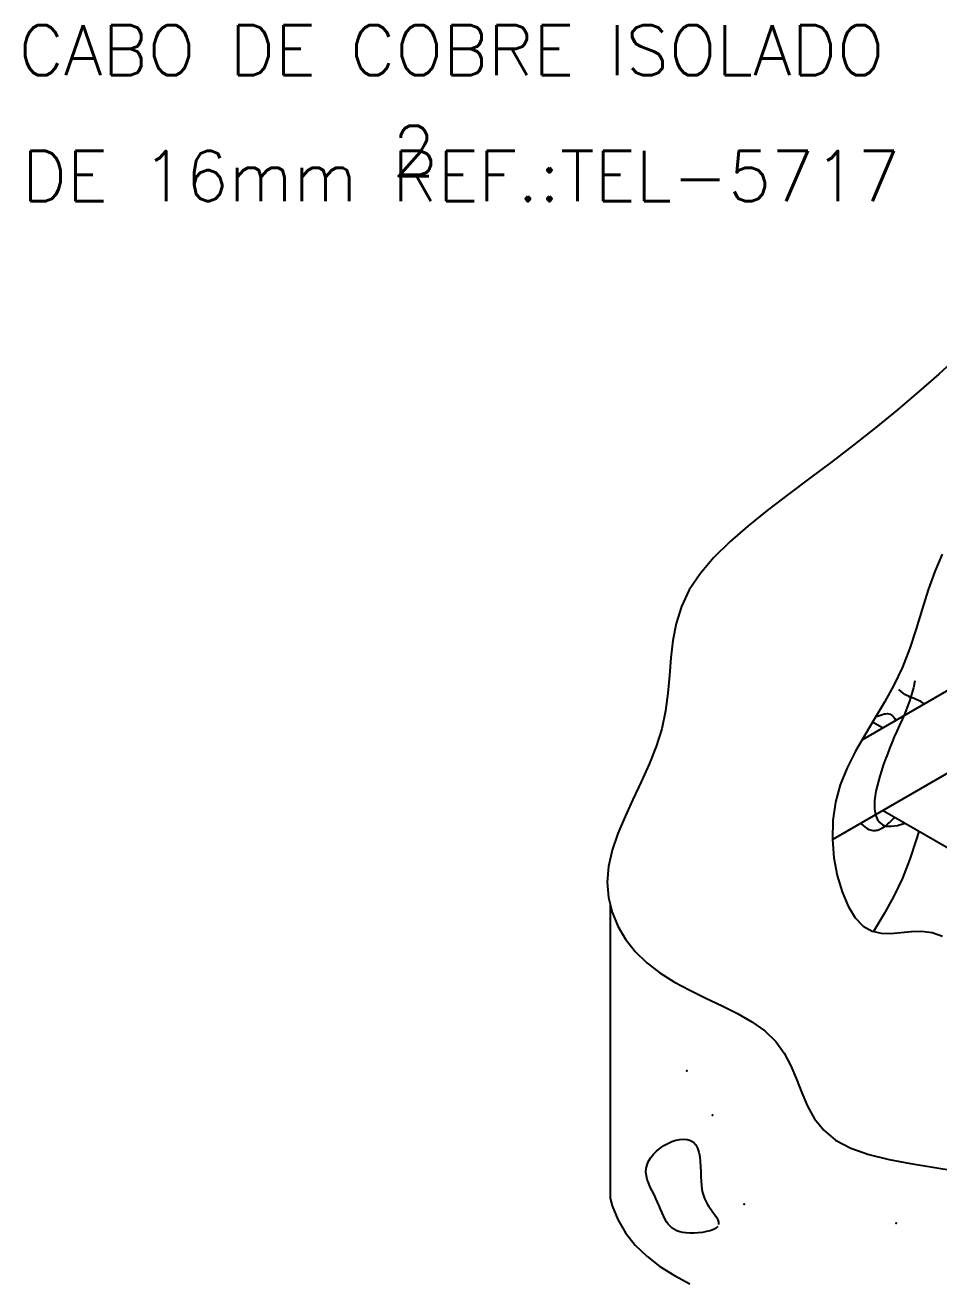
# Model space of a CAD drawing. Header units: millimetres. Extents: x -6665.9 to -6650.8, y -4500.6 to -4489.7.
# Drawn here: x -6665.923 to -6662.285, y -4496.856 to -4491.873 of the extents above; entities that cross this region are included whole.
import ezdxf
from ezdxf.enums import TextEntityAlignment as Align

# ---------------------------------------------------------------- set-up
doc = ezdxf.new("R2010")
doc.units = ezdxf.units.MM
doc.header["$LTSCALE"] = 10
doc.layers.add('Termotécnica', color=7, linetype='Continuous')
doc.styles.add('r80', font='romans.shx')

msp = doc.modelspace()

# ---------------------------------------------------------------- linework, layer by layer
at = {"layer": 'Termotécnica', "color": 1}
for p, q in [((-6662.5912, -4494.718), (-6660.502, -4493.5118)), ((-6662.7092, -4495.115), (-6660.37, -4493.7645)), ((-6662.5091, -4494.6706), (-6662.5492, -4494.6474)), ((-6661.9077, -4495.3467), (-6662.5091, -4494.9995))]:
    msp.add_line(p, q, dxfattribs=at)
at = {"layer": 'Termotécnica', "color": 2}
msp.add_line((-6663.5937, -4495.3737), (-6663.5937, -4496.542), dxfattribs=at)
for points in [[(-6662.2072, -4493.1906), (-6662.2854, -4493.2623), (-6662.3668, -4493.3338), (-6662.4507, -4493.4047), (-6662.5366, -4493.4748), (-6662.6238, -4493.5438), (-6662.7116, -4493.6113), (-6662.7993, -4493.6771), (-6662.8854, -4493.7416), (-6662.9682, -4493.805), (-6663.0463, -4493.868), (-6663.118, -4493.9307), (-6663.1818, -4493.9936), (-6663.2359, -4494.0572), (-6663.2789, -4494.1218), (-6663.3099, -4494.1877), (-6663.3306, -4494.2549), (-6663.3439, -4494.3231), (-6663.3522, -4494.3922), (-6663.3582, -4494.4621), (-6663.3646, -4494.5324), (-6663.3738, -4494.6031), (-6663.3886, -4494.674), (-6663.4107, -4494.7449), (-6663.4387, -4494.8155), (-6663.4702, -4494.8857), (-6663.503, -4494.9553), (-6663.5347, -4495.0239), (-6663.5631, -4495.0915), (-6663.5857, -4495.1577), (-6663.6004, -4495.2224), (-6663.6053, -4495.2853), (-6663.6004, -4495.346), (-6663.5863, -4495.4043), (-6663.5635, -4495.4597), (-6663.5326, -4495.5119), (-6663.494, -4495.5606), (-6663.4484, -4495.6054), (-6663.3962, -4495.646), (-6663.3382, -4495.6822), (-6663.2762, -4495.7151), (-6663.2123, -4495.7461), (-6663.1485, -4495.7764), (-6663.0867, -4495.8075), (-6663.0292, -4495.8406), (-6662.9779, -4495.8771), (-6662.9348, -4495.9183), (-6662.9011, -4495.9649), (-6662.8747, -4496.0159), (-6662.8524, -4496.0693), (-6662.8312, -4496.1234), (-6662.8081, -4496.1765), (-6662.78, -4496.2267), (-6662.7438, -4496.2724), (-6662.6965, -4496.3116), (-6662.636, -4496.3432), (-6662.5641, -4496.3683), (-6662.4838, -4496.3882), (-6662.3977, -4496.4047), (-6662.3089, -4496.4193), (-6662.22, -4496.4334)], [(-6662.2723, -4493.9793), (-6662.3019, -4494.0479), (-6662.3277, -4494.1215), (-6662.3516, -4494.1982), (-6662.3755, -4494.2762), (-6662.4012, -4494.3536), (-6662.4305, -4494.4288), (-6662.4646, -4494.5002), (-6662.5022, -4494.5684), (-6662.5414, -4494.6345), (-6662.5805, -4494.6994), (-6662.6175, -4494.764), (-6662.6505, -4494.8294), (-6662.6777, -4494.8967), (-6662.6972, -4494.9666), (-6662.7076, -4495.0398), (-6662.7092, -4495.1144), (-6662.7031, -4495.188), (-6662.69, -4495.2583), (-6662.6708, -4495.3231), (-6662.6466, -4495.3798), (-6662.618, -4495.4263), (-6662.5861, -4495.46), (-6662.5515, -4495.4798), (-6662.5149, -4495.4882), (-6662.4764, -4495.4887), (-6662.4366, -4495.485), (-6662.3957, -4495.4807), (-6662.3542, -4495.4794), (-6662.3123, -4495.4847), (-6662.2705, -4495.5)], [(-6662.535, -4494.6256), (-6662.5262, -4494.6224), (-6662.5179, -4494.6195), (-6662.5102, -4494.6172), (-6662.5031, -4494.6154), (-6662.4964, -4494.6143), (-6662.4903, -4494.6139), (-6662.4846, -4494.6145), (-6662.4795, -4494.6161), (-6662.4748, -4494.6187), (-6662.4704, -4494.6223), (-6662.4662, -4494.6268), (-6662.4621, -4494.6321), (-6662.458, -4494.6381), (-6662.4566, -4494.6402)], [(-6662.597, -4495.0503), (-6662.587, -4495.0593), (-6662.5783, -4495.0662), (-6662.5707, -4495.0712), (-6662.5641, -4495.0748), (-6662.5583, -4495.077), (-6662.553, -4495.0782), (-6662.5482, -4495.0787), (-6662.5437, -4495.0787), (-6662.5392, -4495.0785), (-6662.5348, -4495.078), (-6662.5303, -4495.0772), (-6662.5257, -4495.076), (-6662.5207, -4495.0741), (-6662.5154, -4495.0717), (-6662.5097, -4495.0686), (-6662.5034, -4495.0647), (-6662.4965, -4495.0599), (-6662.4892, -4495.0542), (-6662.4816, -4495.0475), (-6662.4739, -4495.0399), (-6662.4662, -4495.0313), (-6662.4624, -4495.0264)], [(-6662.3653, -4495.0825), (-6662.3755, -4495.1159), (-6662.4012, -4495.1934), (-6662.4305, -4495.2685), (-6662.4646, -4495.34), (-6662.5022, -4495.4082), (-6662.5414, -4495.4743), (-6662.5456, -4495.4812)], [(-6663.5937, -4496.542), (-6663.5863, -4496.5726), (-6663.5635, -4496.628), (-6663.5326, -4496.6802), (-6663.494, -4496.7289), (-6663.4484, -4496.7737), (-6663.3962, -4496.8143), (-6663.3382, -4496.8505), (-6663.2762, -4496.8834)]]:
    msp.add_lwpolyline(points, dxfattribs=at)
at = {"layer": 'Termotécnica', "color": 1}
for points in [[(-6662.3813, -4494.484), (-6662.3868, -4494.5116), (-6662.3938, -4494.5382), (-6662.4021, -4494.5639), (-6662.4113, -4494.5888), (-6662.4212, -4494.6131), (-6662.4316, -4494.6369), (-6662.4421, -4494.6604), (-6662.4526, -4494.6837), (-6662.4627, -4494.7068), (-6662.4724, -4494.7299), (-6662.4817, -4494.7528), (-6662.4905, -4494.7754), (-6662.4988, -4494.7978), (-6662.5066, -4494.8197), (-6662.5138, -4494.8413), (-6662.5204, -4494.8625), (-6662.5263, -4494.8831), (-6662.5314, -4494.9031), (-6662.5357, -4494.9225), (-6662.5389, -4494.9413), (-6662.541, -4494.9593), (-6662.5418, -4494.9767), (-6662.5412, -4494.9932), (-6662.5392, -4495.0089), (-6662.5354, -4495.0236), (-6662.5295, -4495.0368), (-6662.521, -4495.0479), (-6662.5093, -4495.0563), (-6662.494, -4495.0613), (-6662.4746, -4495.0624), (-6662.4506, -4495.0588), (-6662.4214, -4495.0501)], [(-6662.3437, -4494.5751), (-6662.3475, -4494.5724), (-6662.3576, -4494.5663), (-6662.3669, -4494.5613), (-6662.3757, -4494.5573), (-6662.3839, -4494.5539), (-6662.3916, -4494.5508), (-6662.399, -4494.5479), (-6662.4062, -4494.5449), (-6662.4133, -4494.5414), (-6662.4206, -4494.5372), (-6662.428, -4494.5321), (-6662.4359, -4494.5257), (-6662.4444, -4494.5178)], [(-6663.165, -4496.6546), (-6663.1719, -4496.6614), (-6663.1822, -4496.6672), (-6663.1951, -4496.672), (-6663.21, -4496.6757), (-6663.2262, -4496.6786), (-6663.2431, -4496.6805), (-6663.2599, -4496.6815), (-6663.276, -4496.6815), (-6663.2909, -4496.6807), (-6663.3044, -4496.679), (-6663.3166, -4496.6763), (-6663.3278, -4496.6725), (-6663.3378, -4496.6677), (-6663.347, -4496.6616), (-6663.3552, -4496.6544), (-6663.3627, -4496.6459), (-6663.3694, -4496.6361), (-6663.3757, -4496.6251), (-6663.3816, -4496.6131), (-6663.3873, -4496.6003), (-6663.393, -4496.5867), (-6663.3989, -4496.5726), (-6663.4051, -4496.5581), (-6663.4118, -4496.5433), (-6663.4191, -4496.5284), (-6663.4266, -4496.5135), (-6663.4339, -4496.4985), (-6663.4404, -4496.4835), (-6663.4459, -4496.4686), (-6663.4497, -4496.4536), (-6663.4514, -4496.4387), (-6663.4506, -4496.4239), (-6663.447, -4496.4092), (-6663.4407, -4496.3947), (-6663.432, -4496.3808), (-6663.4213, -4496.3675), (-6663.4089, -4496.3551), (-6663.3951, -4496.3436), (-6663.3802, -4496.3334), (-6663.3645, -4496.3247), (-6663.3485, -4496.3175), (-6663.3323, -4496.3121), (-6663.3164, -4496.3088), (-6663.301, -4496.3077), (-6663.2867, -4496.3091), (-6663.2737, -4496.3131), (-6663.2623, -4496.3201), (-6663.2529, -4496.3302), (-6663.2458, -4496.3435), (-6663.2407, -4496.3595), (-6663.2373, -4496.3775), (-6663.2351, -4496.3969), (-6663.2338, -4496.417), (-6663.233, -4496.4372), (-6663.2324, -4496.4568), (-6663.2316, -4496.4751), (-6663.2303, -4496.4916), (-6663.2284, -4496.5065), (-6663.2258, -4496.5201), (-6663.2224, -4496.5325), (-6663.2183, -4496.544), (-6663.2134, -4496.555), (-6663.2076, -4496.5656), (-6663.2009, -4496.5762), (-6663.1932, -4496.5869), (-6663.1853, -4496.5977), (-6663.1775, -4496.6083), (-6663.1707, -4496.6187), (-6663.1654, -4496.6287), (-6663.1623, -4496.6381), (-6663.162, -4496.6468)]]:
    msp.add_lwpolyline(points, dxfattribs=at)
for p in [(-6663.288, -4496.0359), (-6663.187, -4496.2126), (-6663.0608, -4496.566), (-6662.455, -4496.6418)]:
    msp.add_point(p, dxfattribs=at)

# ---------------------------------------------------------------- texts
at = {"layer": 'Termotécnica', "color": 2, "style": 'r80'}
for s, p in [('CABO DE COBRE ISOLADO', (-6665.9485, -4491.9732)), ('2', (-6664.4611, -4492.3741)), ('DE 16mm REF.:TEL-5717', (-6665.9356, -4492.4744))]:
    msp.add_text(s, height=0.2, dxfattribs=at).set_placement(p, align=Align.MIDDLE_LEFT)

doc.saveas('drawing.dxf')
